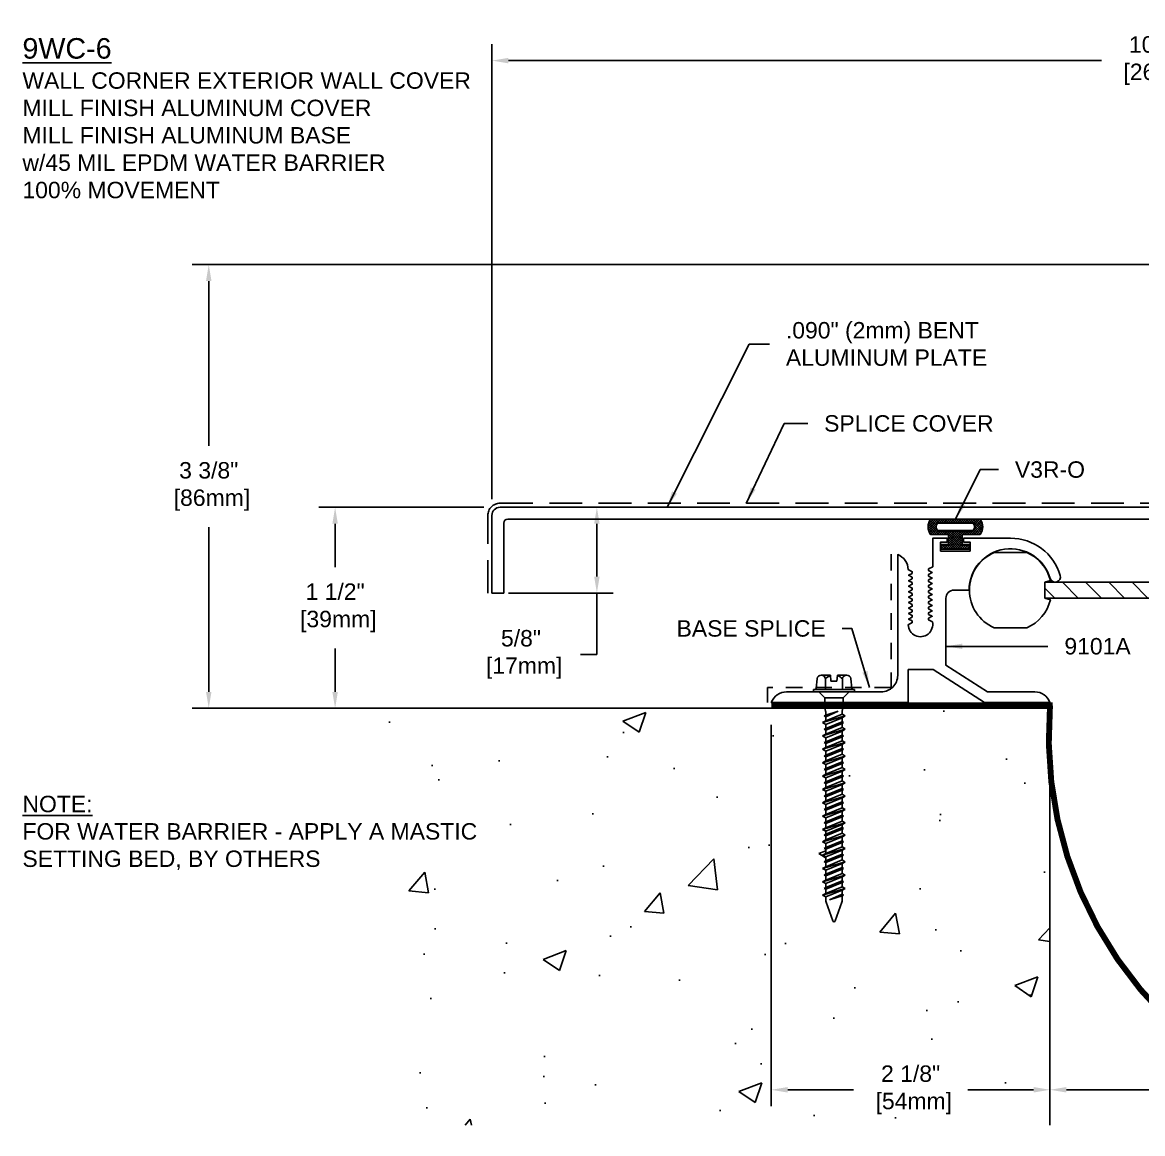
# Model space of a CAD drawing. Header units: inches. Extents: x -0.4 to 40.1, y 3.5 to 11.9.
# Drawn here: x -0.4 to 8.13, y 3.48 to 11.94 of the extents above; entities that cross this region are included whole.
import ezdxf

# ---------------------------------------------------------------- set-up
doc = ezdxf.new("R2010")
doc.units = ezdxf.units.IN
doc.header["$MEASUREMENT"] = 0
doc.linetypes.add('DASHED2', pattern=[0.375, 0.25, -0.125])
for name, color, linetype in [('ANCHORS', 4, 'Continuous'), ('CONDITIONS', 1, 'Continuous'), ('DIMENSIONS', 3, 'Continuous'), ('FILLERS', 2, 'Continuous'), ('METALS', 7, 'Continuous'), ('TEXT', 2, 'Continuous')]:
    doc.layers.add(name, color=color, linetype=linetype)
doc.styles.add('ARIAL', font='arial.ttf')
doc.dimstyles.new('ARIAL', dxfattribs={"dimtxt": 0.125, "dimasz": 0.125, "dimexe": 0.125, "dimexo": 0.125, "dimgap": 0.125, "dimtad": 0, "dimtih": 1, "dimtoh": 1, "dimdec": 4, "dimzin": 3, "dimdsep": 46, "dimlunit": 4, "dimtxsty": 'ARIAL', "dimcen": 0.125, "dimadec": 0, "dimazin": 0, "dimtfac": 1, "dimtdec": 4, "dimtofl": 0, "dimtmove": 0, "dimatfit": 3, "dimfxl": 0, "dimfrac": 2, "dimtolj": 1, "dimtzin": 0, "dimarcsym": 0})

# ---------------------------------------------------------------- blocks, each defined once
blk = doc.blocks.new('TH-316134')
for p, q in [((-0.1352, 0.029), (-0.129, 0.1001)), ((-0.0967, 0.1275), (-0.0272, 0.1275)), ((-0.0645, 0.0188), (-0.0645, 0.1001)), ((-0.0232, 0.0825), (-0.0272, 0.1275)), ((0.0233, 0.0825), (0.0272, 0.1275)), ((0.0272, 0.1275), (0.0967, 0.1275)), ((0.0645, 0.0188), (0.0645, 0.1001)), ((0.1352, 0.029), (0.129, 0.1001)), ((-0.1568, 0.0188), (0.1568, 0.0188)), ((-0.1568, 0), (-0.1568, 0.0188)), ((-0.1568, 0), (0.1568, 0)), ((-0.1148, 0), (-0.0697, -0.045)), ((-0.0232, 0.0825), (0.0233, 0.0825)), ((0.1148, 0), (0.0698, -0.045)), ((0.1568, 0.0188), (0.1568, 0)), ((-0.0697, -0.045), (0.0698, -0.045)), ((-0.0697, -0.045), (-0.0697, -0.1121)), ((0.0698, -0.045), (0.0698, -0.1121)), ((-0.0737, -0.1836), (0.0321, -0.1471)), ((-0.0687, -0.1217), (-0.0633, -0.1477)), ((0.0321, -0.1471), (-0.0623, -0.1898)), ((-0.0623, -0.1774), (0.0321, -0.1471)), ((-0.0623, -0.1573), (-0.0623, -0.1774)), ((0.0623, -0.1573), (0.0623, -0.1707)), ((0.0687, -0.1217), (0.0633, -0.1477)), ((-0.0862, -0.2344), (0.0863, -0.1836)), ((-0.0862, -0.2344), (-0.0623, -0.2215)), ((-0.0862, -0.2344), (-0.0623, -0.2473)), ((-0.0737, -0.1836), (-0.0623, -0.1774)), ((-0.0737, -0.1836), (-0.0623, -0.1898)), ((-0.0737, -0.2852), (0.0737, -0.2344)), ((0.0623, -0.1707), (-0.0623, -0.2215)), ((-0.0623, -0.1898), (-0.0623, -0.2215)), ((0.0623, -0.1965), (-0.0623, -0.2473)), ((-0.0623, -0.279), (0.0623, -0.2282)), ((0.0623, -0.2405), (-0.0623, -0.2913)), ((-0.0623, -0.2473), (-0.0623, -0.279)), ((0.0863, -0.1836), (0.0623, -0.1707)), ((0.0863, -0.1836), (0.0623, -0.1965)), ((0.0623, -0.1965), (0.0623, -0.2282)), ((0.0737, -0.2344), (0.0623, -0.2282)), ((0.0737, -0.2344), (0.0623, -0.2405)), ((0.0623, -0.2405), (0.0623, -0.2722)), ((-0.0862, -0.3359), (0.0863, -0.2852)), ((-0.0862, -0.3359), (-0.0623, -0.323)), ((-0.0862, -0.3359), (-0.0623, -0.3489)), ((-0.0737, -0.2852), (-0.0623, -0.279)), ((-0.0737, -0.2852), (-0.0623, -0.2913)), ((-0.0737, -0.3867), (0.0737, -0.3359)), ((0.0623, -0.2722), (-0.0623, -0.323)), ((-0.0623, -0.2913), (-0.0623, -0.323)), ((0.0623, -0.2981), (-0.0623, -0.3489)), ((-0.0623, -0.3806), (0.0623, -0.3298)), ((0.0863, -0.2852), (0.0623, -0.2722)), ((0.0863, -0.2852), (0.0623, -0.2981)), ((0.0623, -0.2981), (0.0623, -0.3298)), ((0.0737, -0.3359), (0.0623, -0.3298)), ((0.0737, -0.3359), (0.0623, -0.3421)), ((-0.0862, -0.4375), (0.0863, -0.3867)), ((-0.0862, -0.4375), (-0.0623, -0.4246)), ((-0.0737, -0.3867), (-0.0623, -0.3806)), ((-0.0737, -0.3867), (-0.0623, -0.3929)), ((0.0623, -0.3421), (-0.0623, -0.3929)), ((-0.0623, -0.3489), (-0.0623, -0.3806)), ((0.0623, -0.3738), (-0.0623, -0.4246)), ((-0.0623, -0.3929), (-0.0623, -0.4246)), ((0.0623, -0.3996), (-0.0623, -0.4504)), ((0.0623, -0.3421), (0.0623, -0.3738)), ((0.0863, -0.3867), (0.0623, -0.3738)), ((0.0863, -0.3867), (0.0623, -0.3996)), ((0.0623, -0.3996), (0.0623, -0.4313)), ((-0.0862, -0.4375), (-0.0623, -0.4504)), ((-0.0862, -0.5391), (0.0863, -0.4883)), ((-0.0737, -0.4883), (0.0737, -0.4375)), ((-0.0737, -0.4883), (-0.0623, -0.4821)), ((-0.0737, -0.4883), (-0.0623, -0.4944)), ((-0.0623, -0.4821), (0.0623, -0.4313)), ((0.0623, -0.4437), (-0.0623, -0.4944)), ((-0.0623, -0.4504), (-0.0623, -0.4821)), ((0.0623, -0.4754), (-0.0623, -0.5261)), ((-0.0623, -0.4944), (-0.0623, -0.5261)), ((0.0623, -0.5012), (-0.0623, -0.552)), ((0.0737, -0.4375), (0.0623, -0.4313)), ((0.0737, -0.4375), (0.0623, -0.4437)), ((0.0623, -0.4437), (0.0623, -0.4754)), ((0.0863, -0.4883), (0.0623, -0.4754)), ((0.0863, -0.4883), (0.0623, -0.5012)), ((0.0623, -0.5012), (0.0623, -0.5329)), ((-0.0862, -0.5391), (-0.0623, -0.5261)), ((-0.0862, -0.5391), (-0.0623, -0.552)), ((-0.0862, -0.6406), (0.0863, -0.5898)), ((-0.0737, -0.5898), (0.0737, -0.5391)), ((-0.0737, -0.5898), (-0.0623, -0.5837)), ((-0.0737, -0.5898), (-0.0623, -0.596)), ((-0.0623, -0.5837), (0.0623, -0.5329)), ((0.0623, -0.5452), (-0.0623, -0.596)), ((-0.0623, -0.552), (-0.0623, -0.5837)), ((0.0623, -0.5769), (-0.0623, -0.6277)), ((-0.0623, -0.596), (-0.0623, -0.6277)), ((0.0737, -0.5391), (0.0623, -0.5329)), ((0.0737, -0.5391), (0.0623, -0.5452)), ((0.0623, -0.5452), (0.0623, -0.5769)), ((0.0863, -0.5898), (0.0623, -0.5769)), ((0.0863, -0.5898), (0.0623, -0.6028)), ((-0.0862, -0.6406), (-0.0623, -0.6277)), ((-0.0862, -0.6406), (-0.0623, -0.6535)), ((-0.0737, -0.6914), (0.0737, -0.6406)), ((0.0623, -0.6028), (-0.0623, -0.6535)), ((-0.0623, -0.6852), (0.0623, -0.6345)), ((0.0623, -0.6468), (-0.0623, -0.6976)), ((-0.0623, -0.6535), (-0.0623, -0.6852)), ((0.0623, -0.6785), (-0.0623, -0.7293)), ((0.0623, -0.6028), (0.0623, -0.6345)), ((0.0737, -0.6406), (0.0623, -0.6345)), ((0.0737, -0.6406), (0.0623, -0.6468)), ((0.0623, -0.6468), (0.0623, -0.6785)), ((0.0863, -0.6914), (0.0623, -0.6785)), ((-0.0862, -0.7422), (0.0863, -0.6914)), ((-0.0862, -0.7422), (-0.0623, -0.7293)), ((-0.0862, -0.7422), (-0.0623, -0.7551)), ((-0.0737, -0.6914), (-0.0623, -0.6852)), ((-0.0737, -0.6914), (-0.0623, -0.6976)), ((-0.0737, -0.793), (0.0737, -0.7422)), ((-0.0623, -0.6976), (-0.0623, -0.7293)), ((0.0623, -0.7043), (-0.0623, -0.7551)), ((-0.0623, -0.7868), (0.0623, -0.736)), ((0.0623, -0.7484), (-0.0623, -0.7991)), ((-0.0623, -0.7551), (-0.0623, -0.7868)), ((0.0863, -0.6914), (0.0623, -0.7043)), ((0.0623, -0.7043), (0.0623, -0.736)), ((0.0737, -0.7422), (0.0623, -0.736)), ((0.0737, -0.7422), (0.0623, -0.7484)), ((0.0623, -0.7484), (0.0623, -0.78)), ((-0.0862, -0.8437), (0.0863, -0.793)), ((-0.0862, -0.8437), (-0.0623, -0.8308)), ((-0.0862, -0.8437), (-0.0623, -0.8567)), ((-0.0737, -0.793), (-0.0623, -0.7868)), ((-0.0737, -0.793), (-0.0623, -0.7991)), ((-0.0737, -0.8945), (0.0737, -0.8437)), ((0.0623, -0.78), (-0.0623, -0.8308)), ((-0.0623, -0.7991), (-0.0623, -0.8308)), ((0.0623, -0.8059), (-0.0623, -0.8567)), ((-0.0623, -0.8884), (0.0623, -0.8376)), ((0.0623, -0.8499), (-0.0623, -0.9007)), ((0.0863, -0.793), (0.0623, -0.78)), ((0.0863, -0.793), (0.0623, -0.8059)), ((0.0623, -0.8059), (0.0623, -0.8376)), ((0.0737, -0.8437), (0.0623, -0.8376)), ((0.0737, -0.8437), (0.0623, -0.8499)), ((0.0623, -0.8499), (0.0623, -0.8816)), ((-0.0862, -0.9453), (0.0863, -0.8945)), ((-0.0862, -0.9453), (-0.0623, -0.9324)), ((-0.0737, -0.8945), (-0.0623, -0.8884)), ((-0.0737, -0.8945), (-0.0623, -0.9007)), ((-0.0623, -0.8567), (-0.0623, -0.8884)), ((0.0623, -0.8816), (-0.0623, -0.9324)), ((-0.0623, -0.9007), (-0.0623, -0.9324)), ((0.0623, -0.9075), (-0.0623, -0.9582)), ((0.0863, -0.8945), (0.0623, -0.8816)), ((0.0863, -0.8945), (0.0623, -0.9075)), ((0.0623, -0.9075), (0.0623, -0.9391)), ((-0.0862, -0.9453), (-0.0623, -0.9582)), ((-0.0862, -1.0469), (0.0863, -0.9961)), ((-0.0737, -0.9961), (0.0737, -0.9453)), ((-0.0737, -0.9961), (-0.0623, -0.9899)), ((-0.0737, -0.9961), (-0.0623, -1.0023)), ((-0.0623, -0.9899), (0.0623, -0.9391)), ((0.0623, -0.9515), (-0.0623, -1.0023)), ((-0.0623, -0.9582), (-0.0623, -0.9899)), ((0.0623, -0.9832), (-0.0623, -1.034)), ((-0.0623, -1.0023), (-0.0623, -1.034)), ((0.0623, -1.009), (-0.0623, -1.0598)), ((0.0737, -0.9453), (0.0623, -0.9391)), ((0.0737, -0.9453), (0.0623, -0.9515)), ((0.0623, -0.9515), (0.0623, -0.9832)), ((0.0863, -0.9961), (0.0623, -0.9832)), ((0.0863, -0.9961), (0.0623, -1.009)), ((0.0623, -1.0012), (0.0623, -1.0329)), ((-0.0862, -1.0469), (-0.0623, -1.034)), ((-0.0862, -1.0469), (-0.0623, -1.0598)), ((-0.0862, -1.1406), (0.0863, -1.0898)), ((-0.0737, -1.0898), (0.0737, -1.0391)), ((-0.0737, -1.0898), (-0.0623, -1.0837)), ((-0.0737, -1.0898), (-0.0623, -1.096)), ((-0.0623, -1.0837), (0.0623, -1.0329)), ((0.0623, -1.0452), (-0.0623, -1.096)), ((-0.0623, -1.052), (-0.0623, -1.0837)), ((0.0623, -1.0769), (-0.0623, -1.1277)), ((-0.0623, -1.096), (-0.0623, -1.1277)), ((0.0623, -1.1028), (-0.0623, -1.1535)), ((0.0737, -1.0391), (0.0623, -1.0329)), ((0.0737, -1.0391), (0.0623, -1.0452)), ((0.0623, -1.0452), (0.0623, -1.0769)), ((0.0863, -1.0898), (0.0623, -1.0769)), ((0.0863, -1.0898), (0.0623, -1.1028)), ((0.0623, -1.1028), (0.0623, -1.1345)), ((-0.0862, -1.1406), (-0.0623, -1.1277)), ((-0.0862, -1.1406), (-0.0623, -1.1535)), ((-0.0862, -1.2422), (0.0863, -1.1914)), ((-0.0737, -1.1914), (0.0737, -1.1406)), ((-0.0737, -1.1914), (-0.0623, -1.1852)), ((-0.0737, -1.1914), (-0.0623, -1.1976)), ((-0.0623, -1.1852), (0.0623, -1.1345)), ((0.0623, -1.1468), (-0.0623, -1.1976)), ((-0.0623, -1.1535), (-0.0623, -1.1852)), ((0.0623, -1.1785), (-0.0623, -1.2293)), ((0.0737, -1.1406), (0.0623, -1.1345)), ((0.0737, -1.1406), (0.0623, -1.1468)), ((0.0623, -1.1468), (0.0623, -1.1785)), ((0.0863, -1.1914), (0.0623, -1.1785)), ((0.0863, -1.1914), (0.0623, -1.2043)), ((-0.0862, -1.2422), (-0.0623, -1.2293)), ((-0.0862, -1.2422), (-0.0623, -1.2551)), ((-0.0737, -1.293), (0.0737, -1.2422)), ((-0.0623, -1.1976), (-0.0623, -1.2293)), ((0.0623, -1.2043), (-0.0623, -1.2551)), ((-0.0623, -1.2868), (0.0623, -1.236)), ((0.0623, -1.2484), (-0.0623, -1.2991)), ((-0.0623, -1.2551), (-0.0623, -1.2868)), ((0.0623, -1.2043), (0.0623, -1.236)), ((0.0737, -1.2422), (0.0623, -1.236)), ((0.0737, -1.2422), (0.0623, -1.2484)), ((0.0623, -1.2484), (0.0623, -1.28)), ((-0.0862, -1.3437), (0.0863, -1.293)), ((-0.0862, -1.3437), (-0.0623, -1.3308)), ((-0.0862, -1.3437), (-0.0623, -1.3567)), ((-0.0737, -1.293), (-0.0623, -1.2868)), ((-0.0737, -1.293), (-0.0623, -1.2991)), ((-0.0737, -1.3945), (0.0737, -1.3437)), ((0.0623, -1.28), (-0.0623, -1.3308)), ((-0.0623, -1.2991), (-0.0623, -1.3308)), ((0.0623, -1.3059), (-0.0623, -1.3567)), ((-0.0623, -1.3884), (0.0623, -1.3376)), ((0.0623, -1.3499), (-0.0623, -1.4007)), ((-0.0623, -1.3567), (-0.0623, -1.3884)), ((0.0863, -1.293), (0.0623, -1.28)), ((0.0863, -1.293), (0.0623, -1.3059)), ((0.0623, -1.3059), (0.0623, -1.3376)), ((0.0737, -1.3437), (0.0623, -1.3376)), ((0.0737, -1.3437), (0.0623, -1.3499)), ((0.0623, -1.3499), (0.0623, -1.3816)), ((-0.0862, -1.4453), (0.0863, -1.3945)), ((-0.0862, -1.4453), (-0.0623, -1.4324)), ((-0.0862, -1.4453), (-0.0623, -1.4582)), ((-0.0737, -1.3945), (-0.0623, -1.3884)), ((-0.0737, -1.3945), (-0.0623, -1.4007)), ((-0.0737, -1.4961), (0.0737, -1.4453)), ((0.0623, -1.3816), (-0.0623, -1.4324)), ((-0.0623, -1.4007), (-0.0623, -1.4324)), ((0.0623, -1.4075), (-0.0623, -1.4582)), ((-0.0623, -1.4899), (0.0623, -1.4391)), ((0.0863, -1.3945), (0.0623, -1.3816)), ((0.0863, -1.3945), (0.0623, -1.4075)), ((0.0623, -1.4075), (0.0623, -1.4391)), ((0.0737, -1.4453), (0.0623, -1.4391)), ((0.0737, -1.4453), (0.0623, -1.4515)), ((-0.0862, -1.5469), (0.0863, -1.4961)), ((-0.0862, -1.5469), (-0.0623, -1.534)), ((-0.0737, -1.4961), (-0.0623, -1.4899)), ((-0.0737, -1.4961), (-0.0623, -1.5023)), ((0.0623, -1.4515), (-0.0623, -1.5023)), ((-0.0623, -1.4582), (-0.0623, -1.4899)), ((0.0623, -1.4832), (-0.0623, -1.534)), ((-0.0623, -1.5023), (-0.0623, -1.534)), ((0.0623, -1.509), (-0.0623, -1.5598)), ((0.0623, -1.4515), (0.0623, -1.4832)), ((0.0863, -1.4961), (0.0623, -1.4832)), ((0.0863, -1.4961), (0.0623, -1.509)), ((0.0623, -1.509), (0.0623, -1.5407)), ((-0.0862, -1.5469), (-0.0623, -1.5598)), ((-0.0623, -1.5598), (-0.0623, -1.5857)), ((-0.0596, -1.601), (-0.0096, -1.7438)), ((-0.0335, -1.5838), (0.0623, -1.5407)), ((-0.0335, -1.5838), (0.0737, -1.5469)), ((0.0623, -1.553), (-0.0335, -1.5838)), ((0.0596, -1.601), (0.0096, -1.7438)), ((0.0737, -1.5469), (0.0623, -1.5407)), ((0.0737, -1.5469), (0.0623, -1.553)), ((0.0623, -1.553), (0.0623, -1.5857))]:
    blk.add_line(p, q)
for centre, radius, start, end in [((-0.0967, 0.0948), 0.0327, 9.28497, 170.71503), ((0, 0.0379), 0.0896, 107.42152, 136.04074), ((0, 0.0379), 0.0896, 43.95926, 72.57848), ((0.0967, 0.0948), 0.0327, 9.28497, 170.71503), ((-0.1464, 0.03), 0.0112, 270, 355), ((0.1464, 0.03), 0.0112, 185, 270), ((-0.0232, -0.1121), 0.0465, 180, 191.9357), ((-0.1088, -0.1573), 0.0465, 0, 11.9357), ((0.1088, -0.1573), 0.0465, 168.0643, 180), ((0.0233, -0.1121), 0.0465, 348.0643, 0), ((-0.0158, -1.5857), 0.0465, 180, 199.30575), ((0.0158, -1.5857), 0.0465, 340.69425, 0), ((0, -1.7394), 0.0106, 204.10008, 335.89992)]:
    blk.add_arc(centre, radius, start, end)
blk = doc.blocks.new('TH316134')
blk.add_blockref('TH-316134', (0, 0))
blk = doc.blocks.new('*D3')
at = {"layer": 'Defpoints', "color": 0}
for p in [(3.2418, 8.2498), (1.9851, 6.7198), (2.6793, 6.7198)]:
    blk.add_point(p, dxfattribs=at)
at = {"layer": 'DIMENSIONS', "color": 0, "lineweight": -2}
for p, q in [((3.1168, 8.2498), (1.8601, 8.2498)), ((1.9851, 8.1248), (1.9851, 7.7952)), ((1.9851, 6.8448), (1.9851, 7.1745)), ((2.5543, 6.7198), (1.8601, 6.7198))]:
    blk.add_line(p, q, dxfattribs=at)
at = {"layer": 'DIMENSIONS', "color": 0}
for points in [[(1.9643, 8.1248), (2.0059, 8.1248), (1.9851, 8.2498)], [(1.9643, 6.8448), (2.0059, 6.8448), (1.9851, 6.7198)]]:
    blk.add_solid(points, dxfattribs=at)
at = {"layer": 'DIMENSIONS', "color": 0, "insert": (1.9851, 7.4848), "char_height": 0.125, "attachment_point": 5, "style": 'ARIAL'}
blk.add_mtext('\\A1;1 1/2"\\P [39mm]', dxfattribs=at)
blk = doc.blocks.new('*D4')
at = {"layer": 'Defpoints', "color": 0}
for p in [(5.3066, 6.7198), (7.4293, 3.8154), (7.4293, 3.5469)]:
    blk.add_point(p, dxfattribs=at)
at = {"layer": 'DIMENSIONS', "color": 0, "lineweight": -2}
for p, q in [((5.3066, 6.5948), (5.3066, 3.6904)), ((7.4293, 3.6719), (7.4293, 3.9404)), ((5.4316, 3.8154), (5.9333, 3.8154)), ((7.3043, 3.8154), (6.8026, 3.8154))]:
    blk.add_line(p, q, dxfattribs=at)
at = {"layer": 'DIMENSIONS', "color": 0}
for points in [[(5.4316, 3.8363), (5.4316, 3.7946), (5.3066, 3.8154)], [(7.3043, 3.8363), (7.3043, 3.7946), (7.4293, 3.8154)]]:
    blk.add_solid(points, dxfattribs=at)
at = {"layer": 'DIMENSIONS', "color": 0, "insert": (6.3679, 3.8154), "char_height": 0.125, "attachment_point": 5, "style": 'ARIAL'}
blk.add_mtext('\\A1;2 1/8"\\P [54mm]', dxfattribs=at)
blk = doc.blocks.new('*D5')
at = {"layer": 'Defpoints', "color": 0}
for p in [(3.2418, 8.2498), (3.1793, 7.5973), (3.9786, 7.5973)]:
    blk.add_point(p, dxfattribs=at)
at = {"layer": 'DIMENSIONS', "color": 0, "lineweight": -2}
for p, q in [((3.3668, 8.2498), (4.1036, 8.2498)), ((3.9786, 8.1248), (3.9786, 7.7223)), ((3.3043, 7.5973), (4.1036, 7.5973)), ((3.9786, 7.5973), (3.9786, 7.13)), ((3.9786, 7.13), (3.8536, 7.13))]:
    blk.add_line(p, q, dxfattribs=at)
at = {"layer": 'DIMENSIONS', "color": 0}
for points in [[(3.9578, 8.1248), (3.9995, 8.1248), (3.9786, 8.2498)], [(3.9578, 7.7223), (3.9995, 7.7223), (3.9786, 7.5973)]]:
    blk.add_solid(points, dxfattribs=at)
at = {"layer": 'DIMENSIONS', "color": 0, "insert": (3.4006, 7.13), "char_height": 0.125, "attachment_point": 5, "style": 'ARIAL'}
blk.add_mtext('\\A1;5/8"\\P [17mm]', dxfattribs=at)
blk = doc.blocks.new('*D6')
at = {"layer": 'Defpoints', "color": 0}
for p in [(13.4293, 3.8154), (7.4293, 3.5469), (13.4293, 3.5469)]:
    blk.add_point(p, dxfattribs=at)
at = {"layer": 'DIMENSIONS', "color": 0, "lineweight": -2}
for p, q in [((7.4293, 3.6719), (7.4293, 3.9404)), ((13.4293, 3.6719), (13.4293, 3.9404)), ((7.5543, 3.8154), (9.9277, 3.8154)), ((13.3043, 3.8154), (10.9309, 3.8154))]:
    blk.add_line(p, q, dxfattribs=at)
at = {"layer": 'DIMENSIONS', "color": 0}
for points in [[(7.5543, 3.8363), (7.5543, 3.7946), (7.4293, 3.8154)], [(13.3043, 3.8363), (13.3043, 3.7946), (13.4293, 3.8154)]]:
    blk.add_solid(points, dxfattribs=at)
at = {"layer": 'DIMENSIONS', "color": 0, "insert": (10.4293, 3.8154), "char_height": 0.125, "attachment_point": 5, "style": 'ARIAL'}
blk.add_mtext('\\A1;6"\\P [152mm]', dxfattribs=at)
blk = doc.blocks.new('*D7')
at = {"layer": 'Defpoints', "color": 0}
for p in [(13.4293, 11.7198), (13.4293, 11.6504), (3.1793, 8.1873)]:
    blk.add_point(p, dxfattribs=at)
at = {"layer": 'DIMENSIONS', "color": 0, "lineweight": -2}
for p, q in [((3.1793, 8.3123), (3.1793, 11.7754)), ((3.3043, 11.6504), (7.821, 11.6504)), ((13.3043, 11.6504), (8.7875, 11.6504)), ((13.4293, 11.5948), (13.4293, 11.5254))]:
    blk.add_line(p, q, dxfattribs=at)
at = {"layer": 'DIMENSIONS', "color": 0}
for points in [[(3.3043, 11.6713), (3.3043, 11.6296), (3.1793, 11.6504)], [(13.3043, 11.6713), (13.3043, 11.6296), (13.4293, 11.6504)]]:
    blk.add_solid(points, dxfattribs=at)
at = {"layer": 'DIMENSIONS', "color": 0, "insert": (8.3043, 11.6504), "char_height": 0.125, "attachment_point": 5, "style": 'ARIAL'}
blk.add_mtext('\\A1;10 1/4"\\P [260mm]', dxfattribs=at)
blk = doc.blocks.new('9101a')
blk.add_lwpolyline([(-0.9245, 0.8364), (-0.8965, 0.8218), (-0.9245, 0.8073), (-0.9245, 0.7947), (-0.8965, 0.7802), (-0.9245, 0.7656), (-0.9245, 0.753), (-0.8965, 0.7385), (-0.9245, 0.724), (-0.9245, 0.7114), (-0.8965, 0.6968), (-0.9245, 0.6823), (-0.9245, 0.6697), (-0.8965, 0.6552), (-0.9245, 0.6406), (-0.9245, 0.628), (-0.895, 0.6127, -1.093785), (-1.08, 0.5909), (-1.0485, 0.6072), (-1.0485, 0.6198), (-1.0765, 0.6343), (-1.0485, 0.6489), (-1.0485, 0.6615), (-1.0765, 0.676), (-1.0485, 0.6905), (-1.0485, 0.7031), (-1.0765, 0.7177), (-1.0485, 0.7322), (-1.0485, 0.7448), (-1.0765, 0.7593), (-1.0485, 0.7739), (-1.0485, 0.7865), (-1.0765, 0.801), (-1.0485, 0.8155), (-1.0485, 0.8281), (-1.0765, 0.8427), (-1.0485, 0.8572), (-1.0485, 0.8698), (-1.0765, 0.8843), (-1.0485, 0.8989), (-1.0485, 0.9115), (-1.0765, 0.926), (-1.0485, 0.9405), (-1.0485, 0.9531), (-1.0765, 0.9677), (-1.0485, 0.9822), (-1.0485, 0.9948), (-1.0799, 1.0111, 0.304337), (-1.16, 1.125), (-1.16, 0.205, -0.414214), (-1.285, 0.08), (-2.0057, 0.08, 0.310805), (-2.1227, 0), (-1.08, 0), (-1.08, 0.25), (-0.89, 0.25), (-0.5, 0), (0, 0, 0.306943), (-0.1152, 0.08), (-0.4766, 0.08), (-0.793, 0.2828), (-0.793, 0.7924, -0.414214), (-0.731, 0.8544), (-0.6157, 0.8544, -0.865696), (0.0014, 0.9437, 1), (0.0781, 0.9663, 0.330951), (-0.3007, 1.25), (-0.658, 1.25), (-0.658, 1.22), (-0.608, 1.22), (-0.608, 1.152), (-0.833, 1.152), (-0.833, 1.22), (-0.783, 1.22), (-0.783, 1.25), (-0.893, 1.25), (-0.893, 1.032), (-0.9245, 1.0156), (-0.9245, 1.003), (-0.8965, 0.9885), (-0.9245, 0.974), (-0.9245, 0.9614), (-0.8965, 0.9468), (-0.9245, 0.9323), (-0.9245, 0.9197), (-0.8965, 0.9052), (-0.9245, 0.8906), (-0.9245, 0.878), (-0.8965, 0.8635), (-0.9245, 0.849)], format="xyb", close=True)
blk = doc.blocks.new('V3Rb')
h = blk.add_hatch()
h.set_pattern_fill('NET', color=256, scale=0.1, angle=45, style=0)
h.set_pattern_definition([(45, (-6.708764, -7.902333), (-0.008838835, 0.008838835), []), (135, (-6.708764, -7.902333), (-0.008838835, -0.008838835), [])])
h.paths.add_polyline_path([(0.1885, 0.2275), (-0.1885, 0.2275, 0.336159), (-0.1885, 0.11), (-0.0525, 0.11), (-0.0525, 0.035), (-0.1075, 0.035), (-0.1075, 0), (0.1075, 0), (0.1075, 0.035), (0.0525, 0.035), (0.0525, 0.11), (0.15, 0.11), (0.1885, 0.11, 0.336159)])
h.paths.add_polyline_path([(0.1364, 0.1416), (-0.1364, 0.1416, -0.325717), (-0.1364, 0.1959), (0.1364, 0.1959, -0.325717)], flags=16)
blk.add_lwpolyline([(0.1885, 0.11, 0.336159), (0.1885, 0.2275), (-0.1885, 0.2275, 0.336159), (-0.1885, 0.11), (-0.0525, 0.11), (-0.0525, 0.035), (-0.1075, 0.035), (-0.1075, 0), (0.1075, 0), (0.1075, 0.035), (0.0525, 0.035), (0.0525, 0.11), (0.1885, 0.11)], format="xyb")
blk.add_lwpolyline([(0.1364, 0.1959, -0.325717), (0.1364, 0.1416), (-0.1364, 0.1416, -0.325717), (-0.1364, 0.1959)], format="xyb", close=True)
blk = doc.blocks.new('*D9')
at = {"layer": 'Defpoints', "color": 0}
for p in [(1.0227, 10.0973), (13.3393, 10.0973), (2.7243, 6.7198)]:
    blk.add_point(p, dxfattribs=at)
at = {"layer": 'DIMENSIONS', "color": 0, "lineweight": -2}
for p, q in [((13.2143, 10.0973), (0.8977, 10.0973)), ((1.0227, 9.9723), (1.0227, 8.7189)), ((1.0227, 6.8448), (1.0227, 8.0982)), ((2.5993, 6.7198), (0.8977, 6.7198))]:
    blk.add_line(p, q, dxfattribs=at)
at = {"layer": 'DIMENSIONS', "color": 0}
for points in [[(1.0019, 9.9723), (1.0436, 9.9723), (1.0227, 10.0973)], [(1.0019, 6.8448), (1.0436, 6.8448), (1.0227, 6.7198)]]:
    blk.add_solid(points, dxfattribs=at)
at = {"layer": 'DIMENSIONS', "color": 0, "insert": (1.0227, 8.4086), "char_height": 0.125, "attachment_point": 5, "style": 'ARIAL'}
blk.add_mtext('\\A1;3 3/8"\\P [86mm]', dxfattribs=at)
blk = doc.blocks.new('WB045')
at = {"layer": 'FILLERS', "const_width": 0.045}
for points in [[(13.4068, 6.7423), (13.4068, 10.0973)], [(5.3066, 6.7423), (7.4505, 6.7423)]]:
    blk.add_lwpolyline(points, dxfattribs=at)
blk.add_lwpolyline([(7.4293, 6.7423, 1.083322), (13.4068, 6.7423)], format="xyb", dxfattribs=at)
blk = doc.blocks.new('SBL10-MOD')
h = blk.add_hatch()
h.set_pattern_fill('ANSI31', color=256, angle=90, style=0)
h.paths.add_polyline_path([(12.2828, 7.9127), (12.1944, 8.0011), (11.8725, 7.6792), (10.5473, 7.6792), (10.5504, 7.676), (10.5403, 7.6656), (10.5504, 7.6552), (10.5403, 7.6448), (10.5504, 7.6345), (10.5403, 7.6241), (10.5504, 7.6137), (10.5403, 7.6033), (10.5504, 7.593), (10.5403, 7.5826), (10.5504, 7.5722), (10.5403, 7.5618), (10.5429, 7.5592), (11.9293, 7.5592)])
h.paths.add_polyline_path([(10.3156, 7.5592), (10.3083, 7.5668), (10.3183, 7.5772), (10.3083, 7.5876), (10.3183, 7.5979), (10.3083, 7.6083), (10.3183, 7.6187), (10.3083, 7.6291), (10.3183, 7.6395), (10.3083, 7.6498), (10.3183, 7.6602), (10.3083, 7.6706), (10.3166, 7.6792), (8.9602, 7.6792), (8.9602, 7.6492), (8.9314, 7.6301), (8.989, 7.6083), (8.9602, 7.5892), (8.9602, 7.5592)])
h.paths.add_polyline_path([(7.3911, 7.6792), (7.3911, 7.5592), (8.8902, 7.5592), (8.8902, 7.5892), (8.919, 7.6083), (8.8614, 7.6301), (8.8902, 7.6492), (8.8902, 7.6792)])
for p, q in [((11.8725, 7.6792), (12.1944, 8.0011)), ((12.2828, 7.9127), (12.1944, 8.0011)), ((11.9293, 7.5592), (12.2828, 7.9127)), ((8.8902, 7.7492), (8.8902, 7.6492)), ((8.9602, 7.7492), (8.9602, 7.6492)), ((8.9602, 7.6792), (11.8725, 7.6792)), ((8.8902, 7.6492), (8.8614, 7.6301)), ((8.919, 7.6083), (8.8614, 7.6301)), ((8.8902, 7.5892), (8.919, 7.6083)), ((8.9602, 7.6492), (8.9314, 7.6301)), ((8.989, 7.6083), (8.9314, 7.6301)), ((8.9602, 7.5892), (8.989, 7.6083)), ((8.8902, 7.5892), (8.8902, 7.4892)), ((8.9602, 7.5892), (8.9602, 7.4892)), ((11.9293, 7.5592), (8.9602, 7.5592))]:
    blk.add_line(p, q)
for points in [[(12.2177, 8.0447), (11.8583, 7.6853, -0.233897), (11.8346, 7.9615), (12.0114, 8.1382, -0.654654), (12.4164, 7.7332), (12.2396, 7.5564, -0.233897), (11.9634, 7.5801), (12.3228, 7.9395)], [(7.4321, 7.6935, 0.233897), (7.2536, 7.9056), (7.0036, 7.9056, 0.654654), (7.0036, 7.3328), (7.2536, 7.3328, 0.233897), (7.4321, 7.5448), (7.3911, 7.5592), (7.3911, 7.6792)]]:
    blk.add_lwpolyline(points, format="xyb", close=True)
for points in [[(7.3911, 7.6792), (8.8902, 7.6792)], [(8.8902, 7.5592), (7.3911, 7.5592)]]:
    blk.add_lwpolyline(points)

msp = doc.modelspace()

# ---------------------------------------------------------------- hatches: boundary and pattern name
at = {"layer": 'CONDITIONS'}
h = msp.add_hatch(dxfattribs=at)
h.set_pattern_fill('AR-CONC', color=256, scale=0.25, style=0)
h.paths.add_polyline_path([(7.4292763, 6.7198325), (5.8536838, 6.7198325), (5.8536838, 6.6978696), (5.8471891, 6.667145, 0.05212645), (5.8461838, 6.6575281), (5.8461838, 6.6441574), (5.8701838, 6.6312325), (5.8461838, 6.6183076), (5.8461838, 6.5866146), (5.8576284, 6.5804512), (5.8461838, 6.5742879), (5.8461838, 6.5425949), (5.8701838, 6.52967), (5.8461838, 6.5167451), (5.8461838, 6.4850521), (5.8576284, 6.4788887), (5.8461838, 6.4727254), (5.8461838, 6.4410324), (5.8701838, 6.4281075), (5.8461838, 6.4151826), (5.8461838, 6.3834896), (5.8576284, 6.3773262), (5.8461838, 6.3711629), (5.8461838, 6.3394699), (5.8701838, 6.326545), (5.8461838, 6.3136201), (5.8461838, 6.2819271), (5.8576284, 6.2757637), (5.8461838, 6.2696004), (5.8461838, 6.2379074), (5.8701838, 6.2249825), (5.8461838, 6.2120576), (5.8461838, 6.1803646), (5.8576284, 6.1742012), (5.8461838, 6.1680379), (5.8461838, 6.1363449), (5.8701838, 6.12342), (5.8461838, 6.1104951), (5.8461838, 6.0788021), (5.8576284, 6.0726387), (5.8461838, 6.0664754), (5.8461838, 6.0347824), (5.8701838, 6.0218575), (5.8461838, 6.0089326), (5.8461838, 5.9772396), (5.8576284, 5.9710762), (5.8461838, 5.9649129), (5.8461838, 5.9332199), (5.8701838, 5.920295), (5.8461838, 5.9073701), (5.8461838, 5.8756771), (5.8576284, 5.8695137), (5.8461838, 5.8633504), (5.8461838, 5.8316574), (5.8701838, 5.8187325), (5.8461838, 5.8058076), (5.8461838, 5.7819271), (5.8576284, 5.7757637), (5.8461838, 5.7696004), (5.8461838, 5.7379074), (5.8701838, 5.7249825), (5.8461838, 5.7120576), (5.8461838, 5.6803646), (5.8576284, 5.6742012), (5.8461838, 5.6680379), (5.8461838, 5.6363449), (5.8701838, 5.62342), (5.8461838, 5.6104951), (5.8461838, 5.5788021), (5.8576284, 5.5726387), (5.8461838, 5.5664754), (5.8461838, 5.5347824), (5.8701838, 5.5218575), (5.8461838, 5.5089326), (5.8461838, 5.4772396), (5.8576284, 5.4710762), (5.8461838, 5.4649129), (5.8461838, 5.4332199), (5.8701838, 5.420295), (5.8461838, 5.4073701), (5.8461838, 5.3756771), (5.8576284, 5.3695137), (5.8461838, 5.3633504), (5.8461838, 5.3316574), (5.8701838, 5.3187325), (5.8461838, 5.3058076), (5.8461838, 5.2741146), (5.8576284, 5.2679512), (5.8461838, 5.2617879), (5.8461838, 5.2212562), (5.7941577, 5.0727408, -0.774123281), (5.7737099, 5.0727408), (5.7216838, 5.2212562), (5.7216838, 5.2550263), (5.6976838, 5.2679512), (5.7216838, 5.2808761), (5.7216838, 5.3125691), (5.7102392, 5.3187325), (5.7216838, 5.3248958), (5.7216838, 5.3565888), (5.6976838, 5.3695137), (5.7216838, 5.3824386), (5.7216838, 5.4141316), (5.7102392, 5.420295), (5.7216838, 5.4264583), (5.7216838, 5.4581513), (5.6976838, 5.4710762), (5.7216838, 5.4840011), (5.7216838, 5.5156941), (5.7102392, 5.5218575), (5.7216838, 5.5280208), (5.7216838, 5.5597138), (5.6976838, 5.5726387), (5.7216838, 5.5855636), (5.7216838, 5.6172566), (5.7102392, 5.62342), (5.7216838, 5.6295833), (5.7216838, 5.6612763), (5.6976838, 5.6742012), (5.7216838, 5.6871261), (5.7216838, 5.7188191), (5.7102392, 5.7249825), (5.7216838, 5.7311458), (5.7216838, 5.7550263), (5.6976838, 5.7679512), (5.7216838, 5.7808761), (5.7216838, 5.8125691), (5.7102392, 5.8187325), (5.7216838, 5.8248958), (5.7216838, 5.8565888), (5.6976838, 5.8695137), (5.7216838, 5.8824386), (5.7216838, 5.9141316), (5.7102392, 5.920295), (5.7216838, 5.9264583), (5.7216838, 5.9581513), (5.6976838, 5.9710762), (5.7216838, 5.9840011), (5.7216838, 6.0156941), (5.7102392, 6.0218575), (5.7216838, 6.0280208), (5.7216838, 6.0597138), (5.6976838, 6.0726387), (5.7216838, 6.0855636), (5.7216838, 6.1172566), (5.7102392, 6.12342), (5.7216838, 6.1295833), (5.7216838, 6.1612763), (5.6976838, 6.1742012), (5.7216838, 6.1871261), (5.7216838, 6.2188191), (5.7102392, 6.2249825), (5.7216838, 6.2311458), (5.7216838, 6.2628388), (5.6976838, 6.2757637), (5.7216838, 6.2886886), (5.7216838, 6.3203816), (5.7102392, 6.326545), (5.7216838, 6.3327083), (5.7216838, 6.3644013), (5.6976838, 6.3773262), (5.7216838, 6.3902511), (5.7216838, 6.4219441), (5.7102392, 6.4281075), (5.7216838, 6.4342708), (5.7216838, 6.4659638), (5.6976838, 6.4788887), (5.7216838, 6.4918136), (5.7216838, 6.5235066), (5.7102392, 6.52967), (5.7216838, 6.5358333), (5.7216838, 6.5675263), (5.6976838, 6.5804512), (5.7216838, 6.5933761), (5.7216838, 6.6250691), (5.7102392, 6.6312325), (5.7216838, 6.6373958), (5.7216838, 6.6575281, 0.05212645), (5.7206785, 6.667145), (5.7141838, 6.6978696), (5.7141838, 6.7198325), (2.2996987, 6.7198325), (2.2996987, 3.5469089), (7.4292763, 3.5469089)])
h.paths.add_polyline_path([(5.7737099, 5.0727408, 0.041862826), (5.7742936, 5.0710747)], flags=16)
h.paths.add_polyline_path([(6.1033686, 4.0154926), (6.6325296, 4.0154926), (6.6325296, 3.615396), (6.1033686, 3.615396)], flags=24)

# ---------------------------------------------------------------- linework, layer by layer
msp.add_lwpolyline([(2.2996987, 6.7198325), (7.4292763, 6.7198325), (7.4292763, 3.5469089)], dxfattribs=at)
at = {"layer": 'METALS', "linetype": 'DASHED2'}
msp.add_lwpolyline([(3.1480145, 7.5973325), (3.1480145, 8.1873325, -0.414213562), (3.2417645, 8.2810825), (13.3080263, 8.2810825), (13.3080263, 10.0973325)], format="xyb", dxfattribs=at)
at = {"layer": 'METALS'}
msp.add_lwpolyline([(13.4292763, 10.0973325), (13.4292763, 8.2223325, -0.414213562), (13.3667763, 8.1598325), (3.3005145, 8.1598325, 0.414213562), (3.2692645, 8.1285825), (3.2692645, 7.5973325), (3.1792645, 7.5973325), (3.1792645, 8.1873325, -0.414213562), (3.2417645, 8.2498325), (13.3080263, 8.2498325, 0.414213562), (13.3392763, 8.2810825), (13.3392763, 10.0973325)], format="xyb", close=True, dxfattribs=at)
at = {"layer": 'METALS', "linetype": 'DASHED2', "ltscale": 0.5}
msp.add_lwpolyline([(6.2188385, 7.8931204), (6.2188385, 6.8776721), (5.2788646, 6.8776721), (5.2788646, 6.7648325)], dxfattribs=at)

# ---------------------------------------------------------------- block references
msp.add_blockref('WB045', (0, 0))
at = {"layer": 'ANCHORS'}
for name, p in [('SBL10-MOD', (0, 0)), ('TH316134', (5.7839338, 6.8448262))]:
    msp.add_blockref(name, p, dxfattribs=at)
at = {"layer": 'FILLERS'}
msp.add_blockref('V3Rb', (6.7087645, 7.9323325), dxfattribs=at)
at = {"layer": 'METALS'}
msp.add_blockref('9101a', (7.4292763, 6.7648325), dxfattribs=at)

# ---------------------------------------------------------------- texts
at = {"layer": 'TEXT', "attachment_point": 1, "style": 'ARIAL'}
for s, insert, char_height, width in [('{\\L9WC-6\\P\\H0.8x;\\lWALL CORNER EXTERIOR WALL COVER\\PMILL FINISH ALUMINUM COVER\\PMILL FINISH ALUMINUM BASE\\Pw/45 MIL EPDM WATER BARRIER\\P100% MOVEMENT}', (-0.3961346, 11.8217088), 0.15625, 4.539973557), ('{\\LNOTE:}\\PFOR WATER BARRIER - APPLY A MASTIC SETTING BED, BY OTHERS', (-0.3961346, 6.0536972), 0.125, 3.552807365)]:
    msp.add_mtext(s, dxfattribs=dict(at, insert=insert, char_height=char_height, width=width))
at = {"layer": 'TEXT', "char_height": 0.125, "style": 'ARIAL'}
for s, insert, attachment_point in [('.090" (2mm) BENT\\PALUMINUM PLATE', (5.4180567, 9.4927077), 4), ('SPLICE COVER', (5.7092195, 8.8875317), 4), ('V3R-O', (7.1621821, 8.5364187), 4), ('\\A1;BASE SPLICE', (5.7209211, 7.3902009), 3), ('9101A', (7.538906, 7.1913837), 4)]:
    msp.add_mtext(s, dxfattribs=dict(at, insert=insert, attachment_point=attachment_point))

# ---------------------------------------------------------------- dimensions: what is measured, and where the dimension line sits
at = {"layer": 'DIMENSIONS'}
for base, p1, p2, override, picture, middle in [((13.4292763, 11.6504422), (3.1792645, 8.1873325), (13.4292763, 11.7198325), {"dimdec": 6, "dimpost": '\\X'}, '*D7', (8.3042704, 11.6504422)), ((7.4292763, 3.8154443), (5.306622, 6.7198325), (7.4292763, 3.5469089), {"dimpost": '\\X'}, '*D4', (6.3679491, 3.8154443)), ((13.4292763, 3.8154443), (7.4292763, 3.5469089), (13.4292763, 3.5469089), {"dimpost": '\\X'}, '*D6', (10.4292763, 3.8154443))]:
    dim = msp.add_linear_dim(base=base, p1=p1, p2=p2, dimstyle='ARIAL', override=override, dxfattribs=at)
    dim.commit()
    dim.dimension.update_dxf_attribs({"geometry": picture, "text_midpoint": middle, "dimtype": 160})
for base, p1, p2, picture, middle in [((1.0227189, 10.0973325), (2.7242763, 6.7198325), (13.3392763, 10.0973325), '*D9', (1.0227189, 8.4085825)), ((1.9850906, 6.7198325), (3.2417645, 8.2498325), (2.6792763, 6.7198325), '*D3', (1.9850906, 7.4848325)), ((3.9786374, 7.5973325), (3.2417645, 8.2498325), (3.1792645, 7.5973325), '*D5', (3.400619, 7.1300014))]:
    dim = msp.add_linear_dim(base=base, p1=p1, p2=p2, angle=90, dimstyle='ARIAL', override={"dimpost": '\\X'}, dxfattribs=at)
    dim.commit()
    dim.dimension.update_dxf_attribs({"geometry": picture, "text_midpoint": middle, "dimtype": 160})

# ---------------------------------------------------------------- leaders
at = {"layer": 'TEXT', "annotation_type": 0, "has_hookline": 1, "hookline_direction": 0}
for points, text_width in [([(4.5132515, 8.2498325), (5.137452, 9.4927077), (5.2930567, 9.4927077)], 1.523704), ([(5.1153771, 8.2798325), (5.4040881, 8.8875317), (5.5842195, 8.8875317)], 1.2806105), ([(6.7108917, 8.1598325), (6.8966359, 8.5364187), (7.0371821, 8.5364187)], 0.5250682), ([(6.6362645, 7.1913837), (7.413906, 7.1913837)], 0.4979536)]:
    msp.add_leader(points, dimstyle='ARIAL', dxfattribs=dict(at, text_width=text_width))
at = {"layer": 'TEXT', "annotation_type": 0, "has_hookline": 1, "hookline_direction": 1, "text_width": 1.1134038}
msp.add_leader([(6.0559432, 6.8776721), (5.9208428, 7.3277009), (5.8459211, 7.3277009)], dimstyle='ARIAL', override={"dimgap": 0.125, "dimtad": 0}, dxfattribs=at)

doc.saveas('drawing.dxf')
